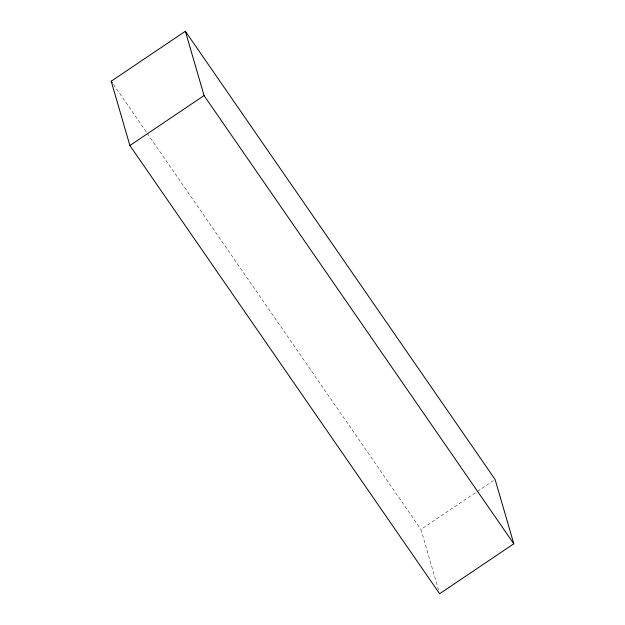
<?xml version="1.0" encoding="UTF-8"?>
<svg xmlns="http://www.w3.org/2000/svg" width="625" height="625" viewBox="0 0 625 625"><rect width="100%" height="100%" fill="white"/><g stroke="black" fill="none" stroke-linecap="round" stroke-linejoin="round"><path stroke-width="0.47" stroke-dasharray="3.12 2.34" d="M438.547 590.023L420.945 529.43L476.57 491.969M477.375 491.422L493.5 480.562M113.422 84.414L146.727 132.609M147.281 133.414L420.945 529.43"/><path stroke-width="0.94" d="M111.203 81.203L185.367 31.25L495.109 479.477L513.797 543.797L439.633 593.75L129.891 145.523L111.203 81.203L112.312 82.805M129.891 145.523L204.055 95.57L185.367 31.25M204.055 95.57L513.797 543.797"/></g></svg>
